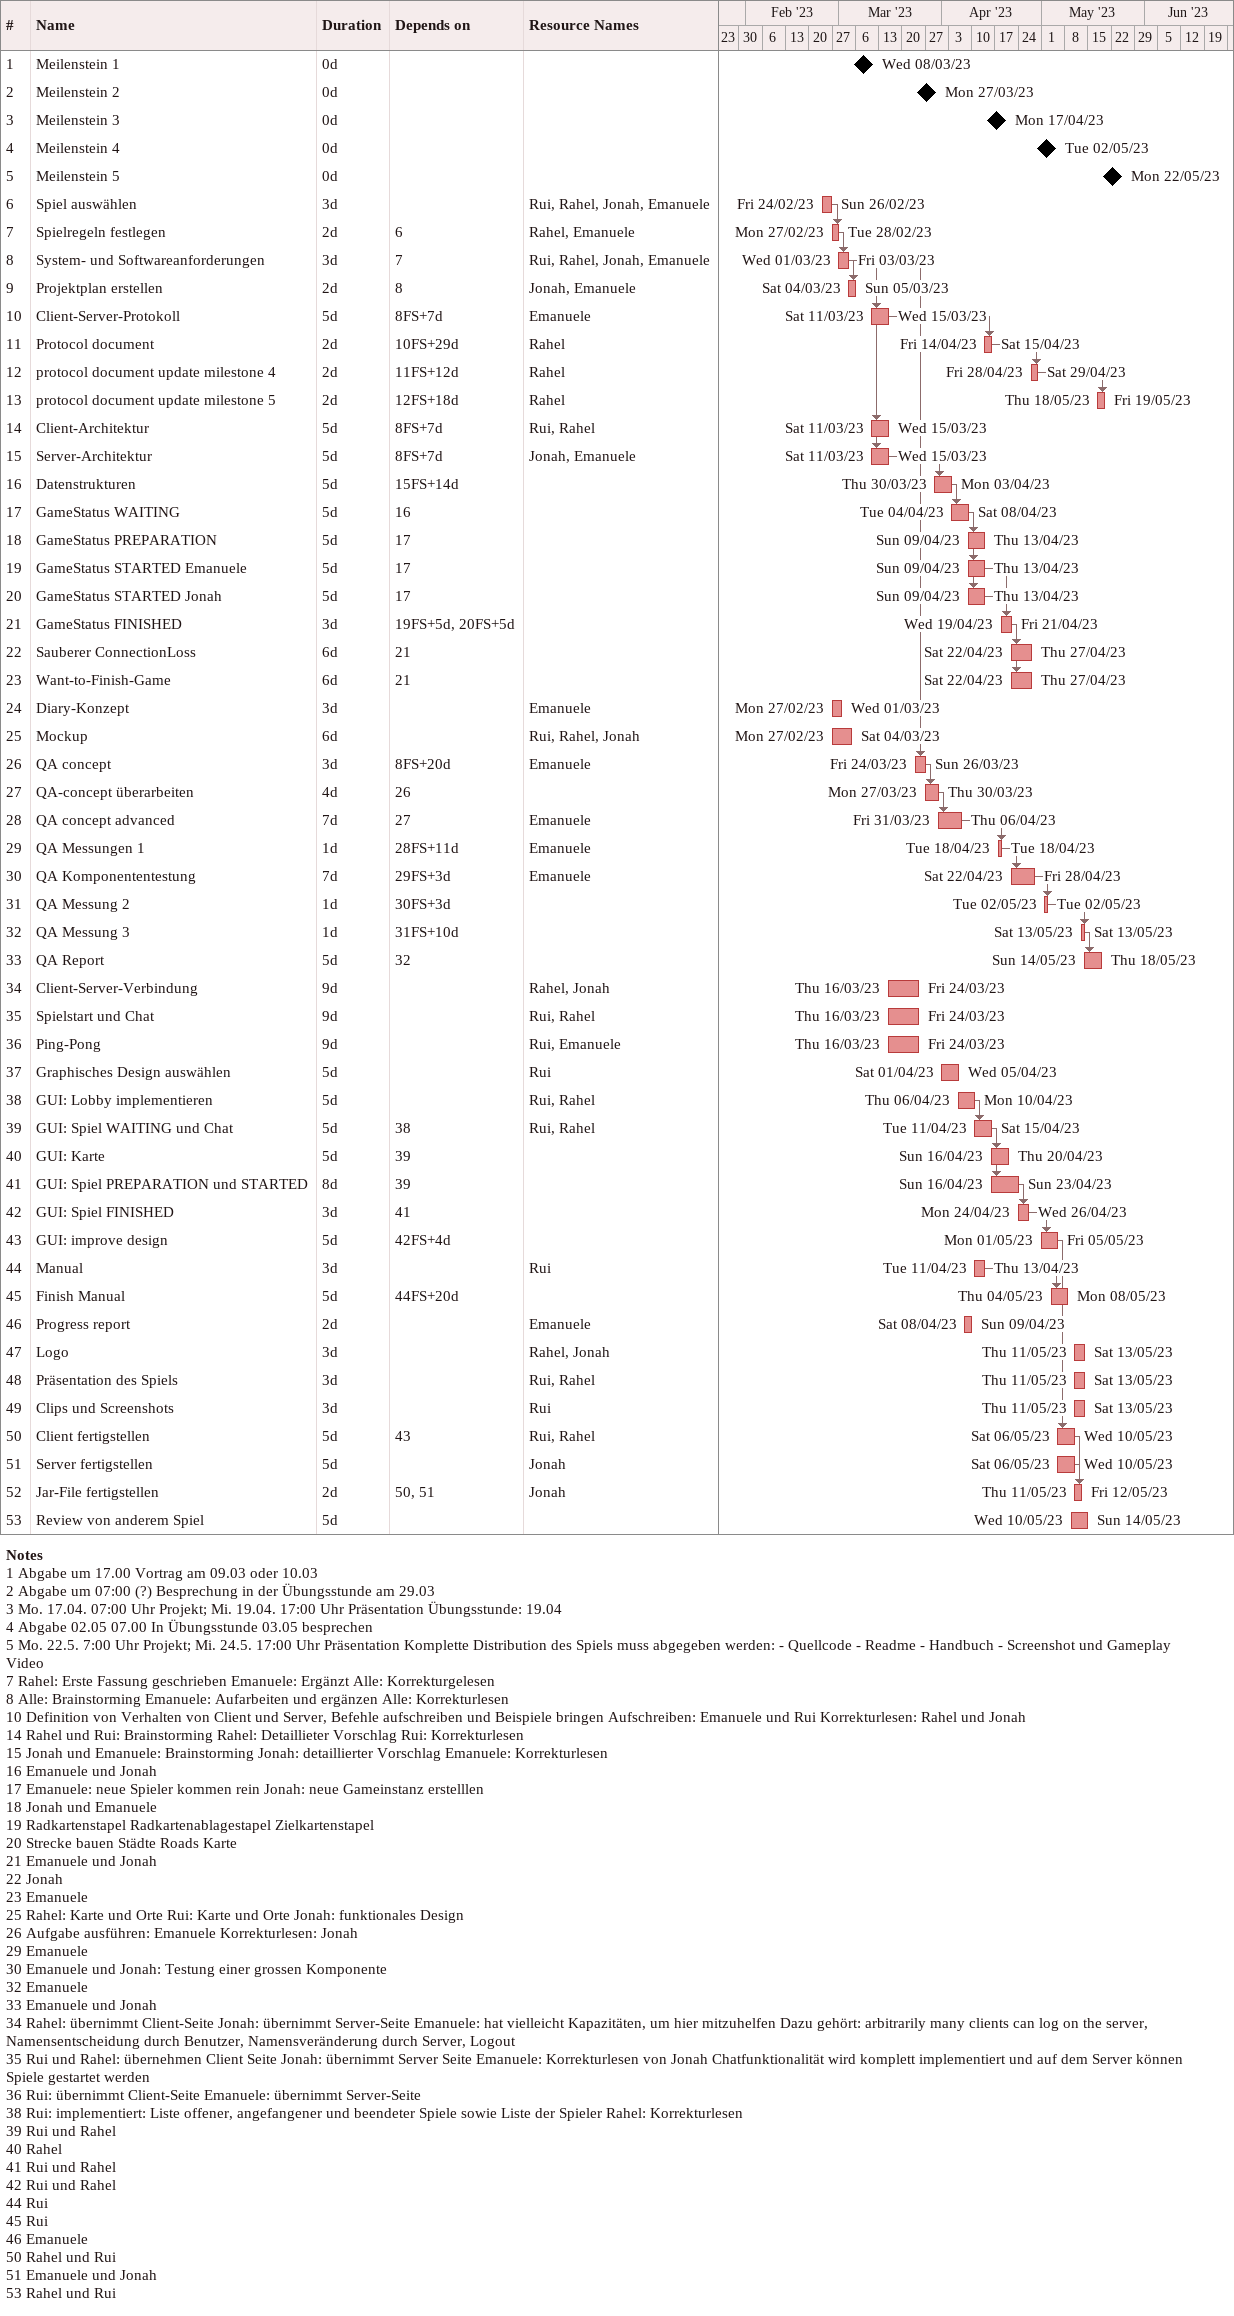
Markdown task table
| ID | Task | Duration | Start | Finish | Predecessors | Resources |
|---|---|---|---|---|---|---|
| 1 | Meilenstein 1 | 0d | 2023-03-08 | 2023-03-08 |  |  |
| 2 | Meilenstein 2 | 0d | 2023-03-27 | 2023-03-27 |  |  |
| 3 | Meilenstein 3 | 0d | 2023-04-17 | 2023-04-17 |  |  |
| 4 | Meilenstein 4 | 0d | 2023-05-02 | 2023-05-02 |  |  |
| 5 | Meilenstein 5 | 0d | 2023-05-22 | 2023-05-22 |  |  |
| 6 | Spiel auswählen | 3d | 2023-02-24 | 2023-02-26 |  | Rui, Rahel, Jonah, Emanuele |
| 7 | Spielregeln festlegen | 2d | 2023-02-27 | 2023-02-28 | 6 | Rahel, Emanuele |
| 8 | System- und Softwareanforderungen | 3d | 2023-03-01 | 2023-03-03 | 7 | Rui, Rahel, Jonah, Emanuele |
| 9 | Projektplan erstellen | 2d | 2023-03-04 | 2023-03-05 | 8 | Jonah, Emanuele |
| 10 | Client-Server-Protokoll | 5d | 2023-03-11 | 2023-03-15 | 8FS+7d | Emanuele |
| 11 | Protocol document | 2d | 2023-04-14 | 2023-04-15 | 10FS+29d | Rahel |
| 12 | protocol document update milestone 4 | 2d | 2023-04-28 | 2023-04-29 | 11FS+12d | Rahel |
| 13 | protocol document update milestone 5 | 2d | 2023-05-18 | 2023-05-19 | 12FS+18d | Rahel |
| 14 | Client-Architektur | 5d | 2023-03-11 | 2023-03-15 | 8FS+7d | Rui, Rahel |
| 15 | Server-Architektur | 5d | 2023-03-11 | 2023-03-15 | 8FS+7d | Jonah, Emanuele |
| 16 | Datenstrukturen | 5d | 2023-03-30 | 2023-04-03 | 15FS+14d |  |
| 17 | GameStatus WAITING | 5d | 2023-04-04 | 2023-04-08 | 16 |  |
| 18 | GameStatus PREPARATION | 5d | 2023-04-09 | 2023-04-13 | 17 |  |
| 19 | GameStatus STARTED Emanuele | 5d | 2023-04-09 | 2023-04-13 | 17 |  |
| 20 | GameStatus STARTED Jonah | 5d | 2023-04-09 | 2023-04-13 | 17 |  |
| 21 | GameStatus FINISHED | 3d | 2023-04-19 | 2023-04-21 | 19FS+5d, 20FS+5d |  |
| 22 | Sauberer ConnectionLoss | 6d | 2023-04-22 | 2023-04-27 | 21 |  |
| 23 | Want-to-Finish-Game | 6d | 2023-04-22 | 2023-04-27 | 21 |  |
| 24 | Diary-Konzept | 3d | 2023-02-27 | 2023-03-01 |  | Emanuele |
| 25 | Mockup | 6d | 2023-02-27 | 2023-03-04 |  | Rui, Rahel, Jonah |
| 26 | QA concept | 3d | 2023-03-24 | 2023-03-26 | 8FS+20d | Emanuele |
| 27 | QA-concept überarbeiten | 4d | 2023-03-27 | 2023-03-30 | 26 |  |
| 28 | QA concept advanced | 7d | 2023-03-31 | 2023-04-06 | 27 | Emanuele |
| 29 | QA Messungen 1 | 1d | 2023-04-18 | 2023-04-18 | 28FS+11d | Emanuele |
| 30 | QA Komponententestung | 7d | 2023-04-22 | 2023-04-28 | 29FS+3d | Emanuele |
| 31 | QA Messung 2 | 1d | 2023-05-02 | 2023-05-02 | 30FS+3d |  |
| 32 | QA Messung 3 | 1d | 2023-05-13 | 2023-05-13 | 31FS+10d |  |
| 33 | QA Report | 5d | 2023-05-14 | 2023-05-18 | 32 |  |
| 34 | Client-Server-Verbindung | 9d | 2023-03-16 | 2023-03-24 |  | Rahel, Jonah |
| 35 | Spielstart und Chat | 9d | 2023-03-16 | 2023-03-24 |  | Rui, Rahel |
| 36 | Ping-Pong | 9d | 2023-03-16 | 2023-03-24 |  | Rui, Emanuele |
| 37 | Graphisches Design auswählen | 5d | 2023-04-01 | 2023-04-05 |  | Rui |
| 38 | GUI: Lobby implementieren | 5d | 2023-04-06 | 2023-04-10 |  | Rui, Rahel |
| 39 | GUI: Spiel WAITING und Chat | 5d | 2023-04-11 | 2023-04-15 | 38 | Rui, Rahel |
| 40 | GUI: Karte | 5d | 2023-04-16 | 2023-04-20 | 39 |  |
| 41 | GUI: Spiel PREPARATION und STARTED | 8d | 2023-04-16 | 2023-04-23 | 39 |  |
| 42 | GUI: Spiel FINISHED | 3d | 2023-04-24 | 2023-04-26 | 41 |  |
| 43 | GUI: improve design | 5d | 2023-05-01 | 2023-05-05 | 42FS+4d |  |
| 44 | Manual | 3d | 2023-04-11 | 2023-04-13 |  | Rui |
| 45 | Finish Manual | 5d | 2023-05-04 | 2023-05-08 | 44FS+20d |  |
| 46 | Progress report | 2d | 2023-04-08 | 2023-04-09 |  | Emanuele |
| 47 | Logo | 3d | 2023-05-11 | 2023-05-13 |  | Rahel, Jonah |
| 48 | Präsentation des Spiels | 3d | 2023-05-11 | 2023-05-13 |  | Rui, Rahel |
| 49 | Clips und Screenshots | 3d | 2023-05-11 | 2023-05-13 |  | Rui |
| 50 | Client fertigstellen | 5d | 2023-05-06 | 2023-05-10 | 43 | Rui, Rahel |
| 51 | Server fertigstellen | 5d | 2023-05-06 | 2023-05-10 |  | Jonah |
| 52 | Jar-File fertigstellen | 2d | 2023-05-11 | 2023-05-12 | 50, 51 | Jonah |
| 53 | Review von anderem Spiel | 5d | 2023-05-10 | 2023-05-14 |  |  |

Notes
- 1: Abgabe um 17.00 Vortrag am 09.03 oder 10.03
- 2: Abgabe um 07:00 (?) Besprechung in der Übungsstunde am 29.03
- 3: Mo. 17.04. 07:00 Uhr Projekt; Mi. 19.04. 17:00 Uhr Präsentation Übungsstunde: 19.04
- 4: Abgabe 02.05 07.00 In Übungsstunde 03.05 besprechen
- 5: Mo. 22.5. 7:00 Uhr Projekt; Mi. 24.5. 17:00 Uhr Präsentation Komplette Distribution des Spiels muss abgegeben werden: - Quellcode - Readme - Handbuch - Screenshot und Gameplay Video
- 7: Rahel: Erste Fassung geschrieben Emanuele: Ergänzt Alle: Korrekturgelesen
- 8: Alle: Brainstorming Emanuele: Aufarbeiten und ergänzen Alle: Korrekturlesen
- 10: Definition von Verhalten von Client und Server, Befehle aufschreiben und Beispiele bringen Aufschreiben: Emanuele und Rui Korrekturlesen: Rahel und Jonah
- 14: Rahel und Rui: Brainstorming Rahel: Detaillieter Vorschlag Rui: Korrekturlesen
- 15: Jonah und Emanuele: Brainstorming Jonah: detaillierter Vorschlag Emanuele: Korrekturlesen
- 16: Emanuele und Jonah
- 17: Emanuele: neue Spieler kommen rein Jonah: neue Gameinstanz erstelllen
- 18: Jonah und Emanuele
- 19: Radkartenstapel Radkartenablagestapel Zielkartenstapel
- 20: Strecke bauen Städte Roads Karte
- 21: Emanuele und Jonah
- 22: Jonah
- 23: Emanuele
- 25: Rahel: Karte und Orte Rui: Karte und Orte Jonah: funktionales Design
- 26: Aufgabe ausführen: Emanuele Korrekturlesen: Jonah
- 29: Emanuele
- 30: Emanuele und Jonah: Testung einer grossen Komponente
- 32: Emanuele
- 33: Emanuele und Jonah
- 34: Rahel: übernimmt Client-Seite Jonah: übernimmt Server-Seite Emanuele: hat vielleicht Kapazitäten, um hier mitzuhelfen Dazu gehört: arbitrarily many clients can log on the server, Namensentscheidung durch Benutzer, Namensveränderung durch Server, Logout
- 35: Rui und Rahel: übernehmen Client Seite Jonah: übernimmt Server Seite Emanuele: Korrekturlesen von Jonah Chatfunktionalität wird komplett implementiert und auf dem Server können Spiele gestartet werden
- 36: Rui: übernimmt Client-Seite Emanuele: übernimmt Server-Seite
- 38: Rui: implementiert: Liste offener, angefangener und beendeter Spiele sowie Liste der Spieler Rahel: Korrekturlesen
- 39: Rui und Rahel
- 40: Rahel
- 41: Rui und Rahel
- 42: Rui und Rahel
- 44: Rui
- 45: Rui
- 46: Emanuele
- 50: Rahel und Rui
- 51: Emanuele und Jonah
- 53: Rahel und Rui
